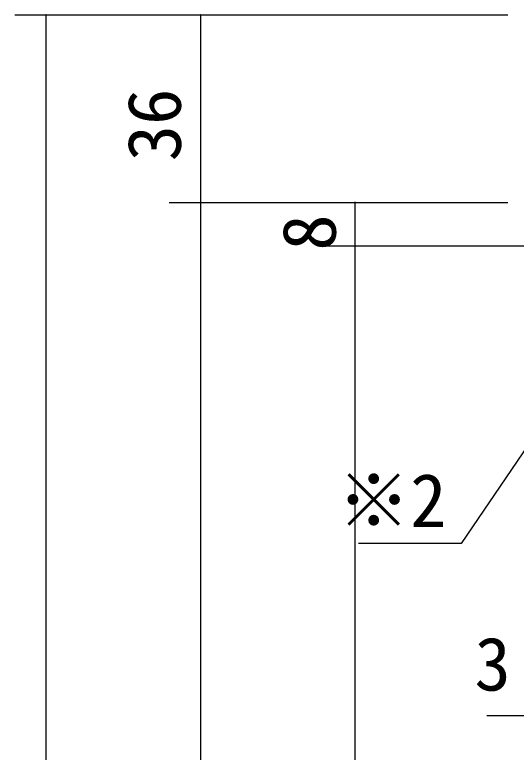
# Model space of a CAD drawing. Units: millimetres, scale not verified. Extents: x -800 to 800, y -554 to 554.
# Drawn here: x -598 to -501.7, y 302.7 to 444.2 of the extents above; entities that cross this region are included whole.
import ezdxf
from ezdxf.enums import TextEntityAlignment as Align

# ---------------------------------------------------------------- set-up
doc = ezdxf.new("R2010")
doc.units = ezdxf.units.MM
doc.header["$LTSCALE"] = 4
doc.layers.add('2-0', color=7, linetype='Continuous', lineweight=25)
doc.styles.add('ＭＳ ゴシック', font='')
doc.styles.get('ＭＳ ゴシック').set_extended_font_data('MS Gothic')

msp = doc.modelspace()

# ---------------------------------------------------------------- linework, layer by layer
at = {"layer": '2-0'}
for p, q in [((-598.024, 444.201), (-503.287, 444.201)), ((-592.027, 444.201), (-592.027, 185.393)), ((-591.987, 444.205), (-591.987, 444.201)), ((-562.341, 444.201), (-562.341, 185.393)), ((-562.3, 444.205), (-562.3, 444.201)), ((-568.342, 408.202), (-503.287, 408.202)), ((-562.3, 408.206), (-562.3, 408.202)), ((-532.654, 408.202), (-532.654, 185.392)), ((-532.614, 408.206), (-532.614, 408.202)), ((-538.655, 399.902), (-456.07, 399.902)), ((-532.614, 399.906), (-532.614, 399.902)), ((-507.285, 309.68), (-335.291, 309.68))]:
    msp.add_line(p, q, dxfattribs=at)
msp.add_lwpolyline([(-491.785, 372.75), (-512.225, 342.709), (-531.972, 342.709)], dxfattribs=at)
for centre, radius, start, end in [((-592.015, 444.201), 0.0486, 168.86167, 173.47641), ((-592.011, 444.201), 0.0523, 173.47494, 177.88935), ((-592.008, 444.201), 0.0553, 177.86239, 182.13761), ((-592.011, 444.201), 0.0523, 182.11065, 186.52506), ((-592.015, 444.2), 0.0486, 186.52359, 191.13833), ((-592.018, 444.202), 0.0452, 164.03138, 168.86275), ((-592.018, 444.199), 0.0452, 191.13725, 195.96862), ((-592.024, 444.204), 0.0392, 153.67232, 158.97027), ((-592.021, 444.203), 0.042, 158.97081, 164.03181), ((-592.021, 444.199), 0.042, 195.96819, 201.02919), ((-592.024, 444.198), 0.0392, 201.02973, 206.32768), ((-592.026, 444.205), 0.0368, 148.13674, 153.67044), ((-592.026, 444.197), 0.0368, 206.32956, 211.86326), ((-592.027, 444.206), 0.0348, 142.37637, 148.1332), ((-592.027, 444.195), 0.0348, 211.8668, 217.62363), ((-592.029, 444.207), 0.0333, 136.41753, 142.37093), ((-592.029, 444.195), 0.0333, 217.62907, 223.58247), ((-592.029, 444.207), 0.0324, 130.30205, 136.41018), ((-592.029, 444.194), 0.0324, 223.58982, 229.69795), ((-592.03, 444.208), 0.0319, 124.08668, 130.29306), ((-592.03, 444.194), 0.0319, 229.70694, 235.91332), ((-592.03, 444.208), 0.0321, 117.84017, 124.07664), ((-592.03, 444.194), 0.0321, 235.92336, 242.15983), ((-592.029, 444.207), 0.0329, 111.63787, 117.82989), ((-592.029, 444.194), 0.0329, 242.17011, 248.36213), ((-592.029, 444.205), 0.0344, 105.55499, 111.62825), ((-592.029, 444.196), 0.0344, 248.37175, 254.44501), ((-592.028, 444.203), 0.0367, 99.65977, 105.5468), ((-592.028, 444.198), 0.0367, 254.4532, 260.34023), ((-592.028, 444.2), 0.0398, 94.00821, 99.65353), ((-592.028, 444.201), 0.0398, 260.34647, 265.99179), ((-592.027, 444.196), 0.0437, 88.63988, 94.01379), ((-592.027, 444.205), 0.0437, 265.98621, 271.36012), ((-592.027, 444.196), 0.044, 83.37204, 88.68909), ((-592.027, 444.205), 0.044, 271.31091, 276.62796), ((-592.027, 444.197), 0.0429, 78.02417, 83.36993), ((-592.027, 444.204), 0.0429, 276.63007, 281.97583), ((-592.027, 444.198), 0.042, 72.65482, 78.02251), ((-592.027, 444.203), 0.042, 281.97749, 287.34518), ((-592.027, 444.199), 0.0412, 67.26614, 72.6536), ((-592.027, 444.203), 0.0412, 287.3464, 292.73386), ((-592.026, 444.199), 0.0406, 61.85613, 67.26529), ((-592.026, 444.202), 0.0406, 292.73471, 298.14387), ((-592.026, 444.2), 0.04, 56.41953, 61.85553), ((-592.026, 444.201), 0.04, 298.14447, 303.58047), ((-592.026, 444.2), 0.0395, 50.94907, 56.41903), ((-592.026, 444.201), 0.0395, 303.58097, 309.05093), ((-592.026, 444.201), 0.039, 45.43695, 50.94849), ((-592.026, 444.201), 0.039, 309.05151, 314.56305), ((-592.025, 444.201), 0.0386, 39.87649, 45.43611), ((-592.025, 444.2), 0.0386, 314.56389, 320.12351), ((-592.025, 444.201), 0.0383, 34.26384, 39.8752), ((-592.025, 444.2), 0.0383, 320.1248, 325.73616), ((-592.025, 444.201), 0.0381, 28.59965, 34.26194), ((-592.025, 444.2), 0.0381, 325.73806, 331.40035), ((-592.025, 444.201), 0.0381, 22.89051, 28.59701), ((-592.025, 444.2), 0.0381, 331.40299, 337.10949), ((-592.025, 444.201), 0.0384, 17.14995, 22.88709), ((-592.025, 444.2), 0.0384, 337.11291, 342.85005), ((-592.026, 444.201), 0.039, 11.3988, 17.14577), ((-592.026, 444.2), 0.039, 342.85423, 348.6012), ((-592.027, 444.201), 0.0399, 5.66473, 11.39401), ((-592.027, 444.201), 0.0399, 348.60599, 354.33527), ((-592.028, 444.201), 0.0413, 354.34042, 0.01909), ((-562.341, 444.201), 0.0406, 171.47734, 177.1857), ((-562.34, 444.201), 0.0417, 177.16921, 182.83079), ((-562.341, 444.201), 0.0406, 182.8143, 188.52266), ((-562.342, 444.201), 0.0394, 165.73039, 171.47234), ((-562.342, 444.2), 0.0394, 188.52766, 194.26961), ((-562.343, 444.201), 0.0386, 159.98079, 165.72588), ((-562.343, 444.2), 0.0386, 194.27412, 200.01921), ((-562.343, 444.201), 0.0382, 154.253, 159.97697), ((-562.343, 444.2), 0.0382, 200.02303, 205.747), ((-562.343, 444.201), 0.0381, 148.56433, 154.24997), ((-562.343, 444.2), 0.0381, 205.75003, 211.43567), ((-562.343, 444.201), 0.0382, 142.9248, 148.56207), ((-562.343, 444.2), 0.0382, 211.43793, 217.0752), ((-562.343, 444.201), 0.0384, 137.33795, 142.92323), ((-562.343, 444.2), 0.0384, 217.07677, 222.66205), ((-562.343, 444.201), 0.0388, 131.802, 137.33691), ((-562.343, 444.2), 0.0388, 222.66309, 228.198), ((-562.342, 444.201), 0.0392, 126.31149, 131.80132), ((-562.342, 444.201), 0.0392, 228.19868, 233.68851), ((-562.342, 444.2), 0.0397, 120.85895, 126.31098), ((-562.342, 444.201), 0.0397, 233.68902, 239.14105), ((-562.342, 444.2), 0.0403, 115.43664, 120.85842), ((-562.342, 444.202), 0.0403, 239.14158, 244.56336), ((-562.341, 444.199), 0.0409, 110.03809, 115.43593), ((-562.341, 444.202), 0.0409, 244.56407, 249.96191), ((-562.341, 444.198), 0.0416, 104.65949, 110.03706), ((-562.341, 444.203), 0.0416, 249.96294, 255.34051), ((-562.341, 444.198), 0.0424, 99.30078, 104.65806), ((-562.341, 444.204), 0.0424, 255.34194, 260.69922), ((-562.341, 444.197), 0.0434, 93.96635, 99.2989), ((-562.341, 444.205), 0.0434, 260.7011, 266.03365), ((-562.341, 444.195), 0.0446, 88.66717, 93.96855), ((-562.341, 444.206), 0.0446, 266.03145, 271.33283), ((-562.341, 444.196), 0.044, 83.37204, 88.68909), ((-562.341, 444.205), 0.044, 271.31091, 276.62796), ((-562.341, 444.197), 0.0429, 78.02417, 83.36993), ((-562.341, 444.204), 0.0429, 276.63007, 281.97583), ((-562.34, 444.198), 0.042, 72.65482, 78.02251), ((-562.34, 444.203), 0.042, 281.97749, 287.34518), ((-562.34, 444.199), 0.0412, 67.26614, 72.6536), ((-562.34, 444.203), 0.0412, 287.3464, 292.73386), ((-562.34, 444.199), 0.0406, 61.85613, 67.26529), ((-562.34, 444.202), 0.0406, 292.73471, 298.14387), ((-562.34, 444.2), 0.04, 56.41953, 61.85553), ((-562.34, 444.201), 0.04, 298.14447, 303.58047), ((-562.339, 444.2), 0.0395, 50.94907, 56.41903), ((-562.339, 444.201), 0.0395, 303.58097, 309.05093), ((-562.339, 444.201), 0.039, 45.43695, 50.94849), ((-562.339, 444.201), 0.039, 309.05151, 314.56305), ((-562.339, 444.201), 0.0386, 39.87649, 45.43611), ((-562.339, 444.2), 0.0386, 314.56389, 320.12351), ((-562.339, 444.201), 0.0383, 34.26384, 39.8752), ((-562.339, 444.2), 0.0383, 320.1248, 325.73616), ((-562.338, 444.201), 0.0381, 28.59965, 34.26194), ((-562.338, 444.2), 0.0381, 325.73806, 331.40035), ((-562.338, 444.201), 0.0381, 22.89051, 28.59701), ((-562.338, 444.2), 0.0381, 331.40299, 337.10949), ((-562.339, 444.201), 0.0384, 17.14995, 22.88709), ((-562.339, 444.2), 0.0384, 337.11291, 342.85005), ((-562.339, 444.201), 0.039, 11.3988, 17.14577), ((-562.339, 444.2), 0.039, 342.85423, 348.6012), ((-562.34, 444.201), 0.0399, 5.66473, 11.39401), ((-562.342, 444.201), 0.0413, 354.34042, 0.01909), ((-562.34, 444.201), 0.0399, 348.60599, 354.33527), ((-562.341, 408.202), 0.0406, 182.8143, 188.52266), ((-562.345, 408.202), 0.0365, 164.98205, 170.81891), ((-562.346, 408.202), 0.0352, 170.82015, 176.87476), ((-562.343, 408.202), 0.0379, 177.03052, 182.96948), ((-562.342, 408.202), 0.0394, 188.52766, 194.26961), ((-562.343, 408.202), 0.0379, 159.35032, 164.98281), ((-562.343, 408.202), 0.0386, 194.27412, 200.01921), ((-562.342, 408.201), 0.0393, 153.89716, 159.35252), ((-562.343, 408.202), 0.0382, 200.02303, 205.747), ((-562.341, 408.201), 0.0406, 148.5855, 153.90029), ((-562.343, 408.202), 0.0381, 205.75003, 211.43567), ((-562.343, 408.202), 0.0382, 211.43793, 217.0752), ((-562.34, 408.2), 0.0415, 143.37283, 148.58915), ((-562.34, 408.2), 0.0422, 138.21427, 143.37667), ((-562.343, 408.202), 0.0384, 217.07677, 222.66205), ((-562.343, 408.202), 0.0388, 222.66309, 228.198), ((-562.339, 408.2), 0.0424, 133.06491, 138.21801), ((-562.339, 408.2), 0.0424, 127.88189, 133.06831), ((-562.342, 408.202), 0.0392, 228.19868, 233.68851), ((-562.34, 408.2), 0.042, 122.62636, 127.88468), ((-562.342, 408.203), 0.0397, 233.68902, 239.14105), ((-562.342, 408.203), 0.0403, 239.14158, 244.56336), ((-562.34, 408.2), 0.0414, 117.26569, 122.62828), ((-562.34, 408.201), 0.0407, 111.77587, 117.26641), ((-562.341, 408.204), 0.0409, 244.56407, 249.96191), ((-562.341, 408.202), 0.0401, 106.14428, 111.7751), ((-562.341, 408.205), 0.0416, 249.96294, 255.34051), ((-562.341, 408.202), 0.0396, 100.3723, 106.14174), ((-562.341, 408.205), 0.0424, 255.34194, 260.69922), ((-562.341, 408.202), 0.0394, 94.47739, 100.36786), ((-562.341, 408.206), 0.0434, 260.70111, 266.03365), ((-562.341, 408.202), 0.0396, 88.49958, 94.47362), ((-562.341, 408.207), 0.0446, 266.03145, 271.33283), ((-562.341, 408.202), 0.0394, 82.56692, 88.50609), ((-562.341, 408.207), 0.044, 271.31091, 276.62796), ((-562.341, 408.202), 0.0394, 76.72834, 82.56154), ((-562.341, 408.206), 0.0429, 276.63007, 281.97583), ((-562.341, 408.202), 0.0398, 71.02356, 76.72486), ((-562.34, 408.205), 0.042, 281.97749, 287.34518), ((-562.341, 408.201), 0.0404, 65.46198, 71.02193), ((-562.34, 408.204), 0.0412, 287.3464, 292.73386), ((-562.341, 408.201), 0.0411, 60.03774, 65.46199), ((-562.34, 408.204), 0.0406, 292.73471, 298.14387), ((-562.342, 408.2), 0.0417, 54.73221, 60.0391), ((-562.34, 408.203), 0.04, 298.14447, 303.58047), ((-562.342, 408.2), 0.0422, 49.51672, 54.7346), ((-562.339, 408.203), 0.0395, 303.58097, 309.05093), ((-562.342, 408.2), 0.0425, 44.35521, 49.51985), ((-562.339, 408.202), 0.039, 309.05151, 314.56305), ((-562.342, 408.2), 0.0424, 39.20656, 44.35881), ((-562.339, 408.202), 0.0386, 314.56389, 320.12351), ((-562.342, 408.2), 0.0419, 34.02665, 39.21038), ((-562.339, 408.202), 0.0383, 320.1248, 325.73616), ((-562.341, 408.2), 0.0411, 28.77035, 34.03043), ((-562.338, 408.202), 0.0381, 325.73806, 331.40035), ((-562.34, 408.201), 0.04, 23.39371, 28.77379), ((-562.338, 408.202), 0.0381, 331.40299, 337.10949), ((-562.339, 408.201), 0.0386, 17.85659, 23.39643), ((-562.339, 408.202), 0.0384, 337.11291, 342.85005), ((-562.337, 408.202), 0.0372, 12.12611, 17.85814), ((-562.339, 408.202), 0.039, 342.85423, 348.6012), ((-562.336, 408.202), 0.0359, 6.18083, 12.12595), ((-562.342, 408.202), 0.0413, 354.34042, 0.01909), ((-562.34, 408.202), 0.0399, 348.60599, 354.33527), ((-532.652, 408.203), 0.0432, 167.97473, 172.87074), ((-532.645, 408.202), 0.0499, 177.74603, 182.25397), ((-532.653, 408.203), 0.0417, 162.93847, 167.97679), ((-532.65, 408.202), 0.0445, 172.86821, 177.65147), ((-532.643, 408.202), 0.0513, 182.11375, 186.61861), ((-532.648, 408.202), 0.0468, 186.61703, 191.4165), ((-532.652, 408.201), 0.0428, 191.41615, 196.52491), ((-532.655, 408.2), 0.0394, 196.52636, 201.9476), ((-532.656, 408.204), 0.0387, 152.34423, 157.73441), ((-532.654, 408.203), 0.0402, 157.73424, 162.93976), ((-532.658, 408.199), 0.0366, 201.95142, 207.67206), ((-532.66, 408.198), 0.0346, 207.67866, 213.66513), ((-532.657, 408.204), 0.0373, 146.76113, 152.3429), ((-532.661, 408.197), 0.0332, 213.67457, 219.87049), ((-532.658, 408.205), 0.0362, 140.99139, 146.75797), ((-532.659, 408.206), 0.0355, 135.05787, 140.98619), ((-532.661, 408.197), 0.0326, 219.88231, 226.20957), ((-532.659, 408.206), 0.0352, 129.00111, 135.05067), ((-532.661, 408.197), 0.0328, 226.22278, 232.58696), ((-532.659, 408.205), 0.0355, 122.8783, 128.99228), ((-532.66, 408.198), 0.0338, 232.60018, 238.8998), ((-532.658, 408.205), 0.0365, 116.75934, 122.86853), ((-532.659, 408.199), 0.0357, 238.91163, 245.04917), ((-532.657, 408.203), 0.0382, 110.72055, 116.74955), ((-532.658, 408.202), 0.0386, 245.05852, 250.95045), ((-532.657, 408.206), 0.0427, 250.9568, 256.54015), ((-532.656, 408.201), 0.0409, 104.83694, 110.71168), ((-532.656, 408.211), 0.0479, 256.54351, 261.77821), ((-532.655, 408.197), 0.0445, 99.17491, 104.82977), ((-532.655, 408.192), 0.0493, 93.78697, 99.16988), ((-532.655, 408.217), 0.0545, 261.77899, 266.6463), ((-532.655, 408.196), 0.0453, 88.52458, 94.20645), ((-532.655, 408.214), 0.051, 266.26949, 271.30949), ((-532.654, 408.213), 0.0285, 81.21355, 88.06793), ((-532.654, 408.195), 0.0317, 271.69662, 277.83727), ((-532.655, 408.209), 0.033, 75.11909, 81.22727), ((-532.655, 408.199), 0.0358, 277.82461, 283.43946), ((-532.656, 408.202), 0.0396, 283.42702, 288.63973), ((-532.656, 408.204), 0.0378, 69.62799, 75.13422), ((-532.658, 408.2), 0.0424, 64.59498, 69.64251), ((-532.657, 408.206), 0.0429, 288.62822, 293.55505), ((-532.66, 408.196), 0.0464, 59.88703, 64.60821), ((-532.658, 408.208), 0.0454, 293.54461, 298.29171), ((-532.659, 408.209), 0.0469, 298.28227, 302.9461), ((-532.661, 408.194), 0.0494, 55.38445, 59.89896), ((-532.662, 408.192), 0.0511, 50.97853, 55.39539), ((-532.659, 408.21), 0.0474, 302.93749, 307.60634), ((-532.662, 408.192), 0.0514, 46.56799, 50.98883), ((-532.658, 408.209), 0.0469, 307.59848, 312.35391), ((-532.658, 408.208), 0.0455, 312.34682, 317.26426), ((-532.661, 408.193), 0.0503, 42.05553, 46.57797), ((-532.66, 408.194), 0.048, 37.34507, 42.06539), ((-532.656, 408.207), 0.0436, 317.25817, 322.40618), ((-532.657, 408.196), 0.0448, 32.34043, 37.35479), ((-532.654, 408.205), 0.0413, 322.40156, 327.8391), ((-532.654, 408.198), 0.0411, 26.94635, 32.34963), ((-532.652, 408.204), 0.0389, 327.83672, 333.60811), ((-532.651, 408.2), 0.0373, 21.07338, 26.95409), ((-532.65, 408.203), 0.0368, 333.60895, 339.73645), ((-532.647, 408.201), 0.0337, 14.6484, 21.07792), ((-532.649, 408.203), 0.0351, 339.74153, 346.21653), ((-532.648, 408.202), 0.0339, 346.22651, 353.00161), ((-532.644, 408.202), 0.0306, 7.63226, 14.64724), ((-532.647, 408.202), 0.0336, 353.01629, 0.0022), ((-532.642, 399.902), 0.0525, 177.80117, 182.19883), ((-532.647, 399.902), 0.0478, 182.22533, 186.86568), ((-532.65, 399.901), 0.0449, 186.86406, 191.71323), ((-532.652, 399.903), 0.0428, 163.47509, 168.58385), ((-532.648, 399.902), 0.0468, 168.5835, 173.38297), ((-532.643, 399.902), 0.0513, 173.38139, 177.88625), ((-532.655, 399.904), 0.0394, 158.0524, 163.47364), ((-532.652, 399.901), 0.0422, 191.71238, 196.78929), ((-532.655, 399.9), 0.0397, 196.78963, 202.10587), ((-532.658, 399.905), 0.0366, 152.32794, 158.04858), ((-532.657, 399.899), 0.0376, 202.10782, 207.66418), ((-532.66, 399.906), 0.0346, 146.33487, 152.32134), ((-532.658, 399.898), 0.0359, 207.66813, 213.45101), ((-532.661, 399.907), 0.0332, 140.12951, 146.32543), ((-532.659, 399.898), 0.0347, 213.45718, 219.43572), ((-532.661, 399.907), 0.0326, 133.79043, 140.11769), ((-532.66, 399.897), 0.034, 219.44406, 225.56899), ((-532.661, 399.907), 0.0328, 127.41304, 133.77722), ((-532.66, 399.897), 0.034, 225.57907, 231.78421), ((-532.66, 399.906), 0.0338, 121.1002, 127.39982), ((-532.659, 399.898), 0.0346, 231.7952, 238.00208), ((-532.659, 399.899), 0.0361, 238.01295, 244.13799), ((-532.659, 399.905), 0.0357, 114.95083, 121.08837), ((-532.658, 399.901), 0.0384, 244.14769, 250.11061), ((-532.658, 399.902), 0.0386, 109.04955, 114.94148), ((-532.657, 399.898), 0.0427, 103.45985, 109.0432), ((-532.657, 399.904), 0.0417, 250.11832, 255.84965), ((-532.656, 399.893), 0.0479, 98.22179, 103.45649), ((-532.656, 399.908), 0.0461, 255.85495, 261.30118), ((-532.655, 399.887), 0.0545, 93.3537, 98.22101), ((-532.655, 399.914), 0.0518, 261.30406, 266.42972), ((-532.655, 399.89), 0.051, 88.69051, 93.73051), ((-532.655, 399.91), 0.048, 266.03149, 271.39248), ((-532.654, 399.909), 0.0317, 82.16273, 88.30338), ((-532.654, 399.892), 0.03, 271.81421, 278.31226), ((-532.655, 399.905), 0.0358, 76.56054, 82.17539), ((-532.655, 399.897), 0.0343, 278.29908, 284.16226), ((-532.656, 399.902), 0.0396, 71.36027, 76.57298), ((-532.656, 399.901), 0.0387, 284.14856, 289.51034), ((-532.657, 399.898), 0.0429, 66.44495, 71.37178), ((-532.657, 399.904), 0.0426, 289.49742, 294.48675), ((-532.658, 399.896), 0.0454, 61.70829, 66.45539), ((-532.659, 399.907), 0.0459, 294.47498, 299.21042), ((-532.659, 399.895), 0.0469, 57.0539, 61.71773), ((-532.66, 399.909), 0.0481, 299.19975, 303.78899), ((-532.659, 399.894), 0.0474, 52.39366, 57.06251), ((-532.66, 399.91), 0.0492, 303.7792, 308.32085), ((-532.66, 399.91), 0.0491, 308.31171, 312.89768), ((-532.658, 399.895), 0.0469, 47.64609, 52.40152), ((-532.658, 399.896), 0.0455, 42.73574, 47.65318), ((-532.659, 399.909), 0.0478, 312.88905, 317.60652), ((-532.656, 399.897), 0.0436, 37.59382, 42.74183), ((-532.658, 399.908), 0.0457, 317.59843, 322.53075), ((-532.656, 399.906), 0.043, 322.52346, 327.74927), ((-532.654, 399.899), 0.0413, 32.1609, 37.59844), ((-532.652, 399.9), 0.0389, 26.39189, 32.16328), ((-532.653, 399.905), 0.04, 327.74343, 333.33311), ((-532.65, 399.901), 0.0368, 20.26355, 26.39105), ((-532.65, 399.903), 0.037, 333.3298, 339.33855), ((-532.649, 399.901), 0.0351, 13.78347, 20.25847), ((-532.648, 399.902), 0.0343, 339.33926, 345.79632), ((-532.648, 399.902), 0.0339, 6.99839, 13.77349), ((-532.646, 399.902), 0.0322, 345.80266, 352.69773), ((-532.645, 399.902), 0.0309, 352.71085, 359.98143)]:
    msp.add_arc(centre, radius, start, end, dxfattribs=at)

# ---------------------------------------------------------------- texts
at = {"layer": '2-0', "style": 'ＭＳ ゴシック'}
for s, p in [('36', (-563.033, 416.103)), ('8', (-533.265, 398.947))]:
    msp.add_text(s, height=10.26, rotation=90, dxfattribs=at).set_placement(p, align=Align.BOTTOM_LEFT)
for s, p in [('※2', (-536.045, 342.794)), ('3', (-509.684, 311.407))]:
    msp.add_text(s, height=10.26, dxfattribs=at).set_placement(p, align=Align.BOTTOM_LEFT)

doc.saveas('drawing.dxf')
